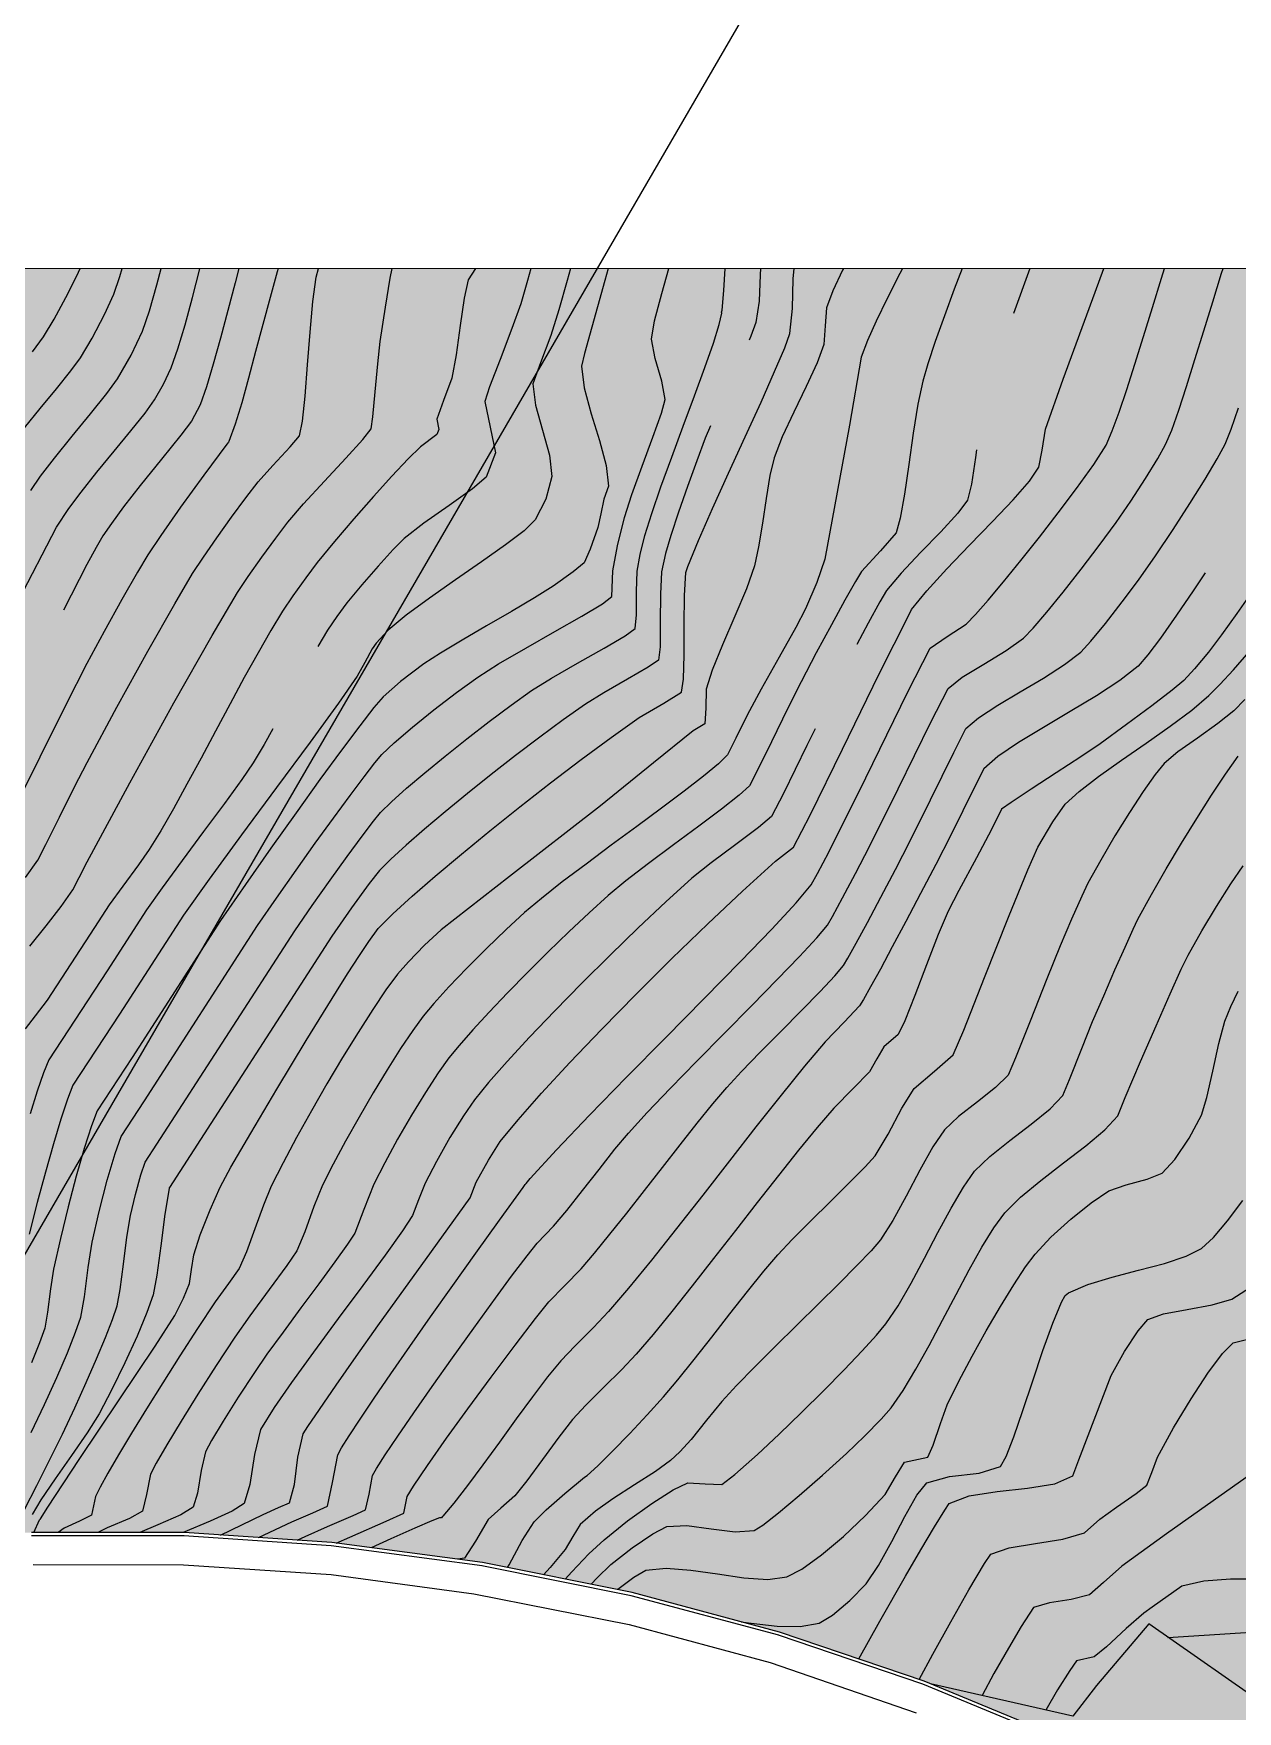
# Model space of a CAD drawing. Header units: millimetres. Extents: x -335 to 64136, y 248 to 109842.
# Drawn here: x -172.8 to -129, y 619.7 to 680.9 of the extents above; entities that cross this region are included whole.
import ezdxf

# ---------------------------------------------------------------- set-up
doc = ezdxf.new("R2010")
doc.units = ezdxf.units.MM
doc.header["$MEASUREMENT"] = 0
for name, color, linetype in [('colore lago', 131, 'Continuous'), ('Couronnement', 7, 'Continuous'), ('curve livello 5m', 7, 'Continuous'), ('Per+Mod Surf', 7, 'Continuous'), ('Tratteggi', 2, 'Continuous')]:
    doc.layers.add(name, color=color, linetype=linetype)
doc.layers.add('Colori bordi', color=5, linetype='Continuous', plot=False)
doc.layers.add('no_plot', color=5, linetype='Continuous', plot=False)

msp = doc.modelspace()

# ---------------------------------------------------------------- hatches: boundary and pattern name
at = {"layer": 'colore lago', "linetype": 'Continuous', "lineweight": 0}
msp.add_hatch(color=256, dxfattribs=at).paths.add_polyline_path([(-26.73371, 576.86851), (-27.30586, 576.27454), (-28.35533, 575.7556), (-28.58868, 576.59704), (-34.21807, 572.19889), (-30.53148, 558.90548), (-31.43052, 558.20307), (-41.18732, 563.7232), (-46.81662, 559.32504), (-45.40271, 558.52504), (-46.96419, 558.52504), (-48.93714, 557.47983), (-49.87211, 556.98452), (-50.64523, 556.57494), (-51.1421, 556.31171), (-51.74525, 555.99218), (-52.2825, 555.20983), (-52.85074, 554.31486), (-53.3022, 553.53849), (-53.54948, 553.02397), (-53.63694, 552.32055), (-53.72318, 551.55359), (-53.90602, 551.03188), (-54.22497, 550.25882), (-54.58434, 549.46631), (-54.84207, 548.99805), (-55.85491, 548.01943), (-57.28507, 546.64493), (-58.09324, 545.85163), (-58.80894, 545.14402), (-59.32647, 544.62705), (-59.54012, 544.40568), (-59.77608, 543.86858), (-60.2396, 543.2605), (-60.9479, 542.43178), (-61.53023, 541.81696), (-61.91661, 541.45747), (-62.79601, 541.08281), (-63.86363, 540.74355), (-64.63227, 540.38776), (-64.91308, 539.94514), (-65.21795, 539.44233), (-65.92872, 538.84553), (-66.83402, 538.20357), (-67.55837, 537.5993), (-67.87962, 537.10368), (-68.14968, 536.6152), (-68.40435, 536.15692), (-68.77119, 535.59333), (-69.30456, 534.80804), (-69.9071, 533.94255), (-70.48144, 533.13836), (-71.16371, 532.22249), (-71.96992, 531.17075), (-72.65822, 530.29865), (-73.40125, 529.39268), (-74.13912, 528.51179), (-74.80092, 527.73881), (-75.31576, 527.15654), (-75.61271, 526.84782), (-76.49509, 526.28644), (-77.21889, 525.79902), (-77.46004, 525.14725), (-78.07824, 523.42433), (-86.41016, 525.11729), (-87.59323, 525.3577), (-86.66466, 530.70549), (-86.11966, 536.21049), (-85.92366, 541.7735), (-86.09065, 547.31649), (-86.61266, 552.86749), (-87.52266, 558.34749), (-88.80066, 563.77149), (-90.39565, 569.09049), (-92.36266, 574.27948), (-94.67265, 579.34549), (-97.28665, 584.23349), (-100.24565, 588.95349), (-103.24065, 593.15749), (-106.63165, 597.31349), (-110.40766, 601.38849), (-113.60965, 604.43649), (-117.43968, 607.72349), (-120.85766, 610.30849), (-125.46066, 613.41649), (-130.27665, 616.21348), (-135.23565, 618.68548), (-140.36965, 620.80949), (-145.63966, 622.60249), (-151.01165, 624.04348), (-156.46066, 625.13849), (-161.95365, 625.86749), (-167.33266, 626.22448), (-172.88967, 626.23349), (-178.45165, 625.88649), (-183.94565, 625.14448), (-189.40265, 624.05949), (-192.61674, 623.19254), (-195.26265, 624.43249), (-196.81963, 628.49598), (-196.22853, 629.22996), (-195.76018, 630.08589), (-195.55509, 630.80699), (-195.76254, 631.56973), (-196.26445, 632.51294), (-196.79267, 633.48696), (-197.07904, 634.34208), (-196.99263, 634.83798), (-196.78555, 635.76246), (-196.19062, 638.04703), (-195.37504, 640.97803), (-194.47488, 644.16127), (-193.62618, 647.20257), (-192.96498, 649.70778), (-192.79854, 650.45211), (-192.61456, 651.31606), (-192.49413, 651.82661), (-192.19694, 652.44128), (-191.8245, 653.19788), (-191.33542, 654.33903), (-190.77337, 655.71956), (-190.17104, 657.23426), (-189.56109, 658.77796), (-188.97623, 660.24546), (-188.44912, 661.53159), (-188.01245, 662.53115), (-187.6845, 663.18801), (-187.02891, 664.22677), (-185.33049, 667.16673), (-183.31352, 670.32618), (-182.01501, 672.3005), (6.94187, 672.3005), (24.51942, 640.41892), (22.35258, 637.79302), (19.43992, 633.90845), (16.56166, 629.21652), (13.26785, 624.19701), (9.6617, 619.3413), (7.51188, 615.31799), (2.55244, 608.88901), (2.0328, 607.77608), (1.51316, 606.66316), (1.18443, 607.56056), (0.67902, 608.9403), (-4.57797, 604.10318), (0.16695, 591.14975), (-0.67262, 590.37724), (-10.84219, 595.09389), (-16.09919, 590.25677), (-12.89175, 588.76916), (-13.38813, 587.69007), (-13.6595, 587.40962), (-14.15258, 586.78781), (-14.71984, 586.01012), (-15.32596, 585.1479), (-15.93559, 584.27252), (-16.51337, 583.45533), (-17.02397, 582.76771), (-17.43204, 582.28102), (-17.97069, 581.83978), (-18.69237, 581.25458), (-19.31937, 580.70789), (-20.03851, 580.07211), (-20.42828, 579.73967), (-21.07226, 579.43865), (-21.91495, 579.14058), (-23.82435, 578.54217), (-24.70498, 578.23628), (-25.41219, 577.92223)])

# ---------------------------------------------------------------- linework, layer by layer
at = {"layer": 'Colori bordi', "linetype": 'Continuous', "lineweight": 0, "flags": 128}
for points in [[(-182.01501, 672.3005), (6.94187, 672.3005)], [(-135.23565, 618.68548), (-140.36965, 620.80949), (-145.63966, 622.60249), (-151.01165, 624.04348), (-156.46066, 625.13849), (-161.95365, 625.86749), (-167.33266, 626.22448), (-172.88967, 626.23349)]]:
    msp.add_lwpolyline(points, dxfattribs=at)
at = {"layer": 'Couronnement', "color": 2, "linetype": 'Continuous'}
for p, q in [((-167.33264, 626.22448), (-172.88965, 626.23349)), ((-161.95363, 625.86749), (-167.33264, 626.22448)), ((-167.33282, 626.10473), (-172.88983, 626.11374)), ((-161.97298, 625.749), (-167.34054, 626.10524)), ((-156.47642, 625.01953), (-161.97298, 625.749)), ((-156.46064, 625.13849), (-161.95363, 625.86749)), ((-172.82963, 625.06349), (-167.34863, 625.05049)), ((-167.34863, 625.05049), (-161.97364, 624.69949)), ((-151.04272, 623.92759), (-156.48423, 625.0211)), ((-151.01163, 624.04348), (-156.46064, 625.13849)), ((-161.97364, 624.69949), (-156.77263, 623.98948)), ((-156.77263, 623.98948), (-151.11464, 622.87149)), ((-145.67073, 622.48658), (-151.04272, 623.92759)), ((-145.63964, 622.60249), (-151.01163, 624.04348)), ((-151.11464, 622.87149), (-145.98764, 621.48849)), ((-140.36963, 620.80949), (-145.63964, 622.60249)), ((-140.41551, 620.69861), (-145.6782, 622.48913)), ((-145.98764, 621.48849), (-140.66263, 619.66148)), ((-135.23563, 618.68548), (-140.36963, 620.80949)), ((-135.28151, 618.5746), (-140.41551, 620.69861))]:
    msp.add_line(p, q, dxfattribs=at)
at = {"layer": 'curve livello 5m', "color": 2, "flags": 128}
for points in [[(-165.33158, 672.3005), (-165.47325, 671.78195), (-165.74159, 670.76582), (-166.00763, 669.76057), (-166.26711, 668.81838), (-166.51571, 667.99143), (-166.74917, 667.33189), (-167.05721, 666.74139), (-167.4535, 666.21994), (-168.15464, 665.34577), (-168.92698, 664.38593), (-169.53689, 663.60745), (-169.9776, 663.00588), (-170.29174, 662.55298), (-170.53767, 662.12635), (-170.8718, 661.51399), (-171.72439, 659.84257)], [(-154.7042, 672.3005), (-154.81759, 671.85904), (-155.06752, 671.01149), (-155.06752, 671.01149), (-155.39163, 670.10937), (-155.82303, 668.98658), (-156.20349, 667.98662), (-156.37482, 667.45299), (-156.18166, 666.51203), (-155.99114, 665.57615), (-156.33183, 664.69351), (-156.82835, 664.26496), (-157.67658, 663.66522), (-158.59702, 663.02197), (-159.31015, 662.46285), (-159.71602, 662.05303), (-160.2656, 661.45087), (-160.86078, 660.76663), (-161.40343, 660.11057), (-161.77064, 659.61892), (-162.11013, 659.12337), (-162.46403, 658.52763)], [(-146.33757, 672.3005), (-146.34237, 672.06624), (-146.38566, 671.11243), (-146.49855, 670.33107), (-146.6917, 669.82932), (-146.7528, 669.69185)], [(-136.51809, 672.3005), (-137.11279, 670.65935)], [(-148.15404, 666.56389), (-148.34358, 666.11632), (-148.34358, 666.11632), (-148.65585, 665.2896), (-148.99191, 664.35493), (-149.31692, 663.41319), (-149.59606, 662.5653), (-149.79452, 661.91215), (-149.79452, 661.91215), (-149.94014, 661.24455), (-149.98155, 660.4343), (-149.98438, 659.4175), (-149.99318, 658.509), (-150.05249, 658.02367), (-150.05249, 658.02367), (-150.42118, 657.76396), (-151.18089, 657.32752), (-152.04092, 656.83992), (-152.71057, 656.42675), (-152.71057, 656.42675), (-153.52067, 655.84816), (-154.37757, 655.21475), (-155.25877, 654.54473), (-156.14174, 653.85629), (-157.00397, 653.16765), (-157.82295, 652.49701), (-158.57615, 651.86258), (-159.24106, 651.28255), (-159.79517, 650.77514), (-160.21596, 650.35854), (-160.21596, 650.35854), (-160.5908, 649.88033), (-161.23376, 648.99467), (-161.95195, 647.96725), (-161.95195, 647.96725), (-167.8639, 638.80476), (-167.87066, 638.79443), (-167.87905, 638.76386), (-168.03063, 637.83473), (-168.17952, 636.68278), (-168.32201, 635.60388), (-168.45441, 634.89387), (-168.68318, 634.25051), (-169.04227, 633.39076), (-169.48433, 632.41876), (-169.96198, 631.43865), (-170.42787, 630.55457), (-170.8585, 629.86497), (-171.43167, 629.03428), (-172.03281, 628.18146), (-172.54738, 627.42552), (-172.86081, 626.88542)], [(-138.46486, 665.6927), (-138.50526, 665.41451), (-138.65129, 664.44444), (-138.79257, 663.86194), (-138.79257, 663.86194), (-139.14782, 663.37833), (-139.76959, 662.70564), (-140.50868, 661.94454), (-141.21589, 661.19571), (-141.74199, 660.55981), (-141.74199, 660.55981), (-141.98178, 660.15102), (-142.40666, 659.37606), (-142.82026, 658.59718)], [(-130.13009, 661.20795), (-130.56797, 660.55111), (-131.17508, 659.66262), (-131.75984, 658.83121), (-131.75984, 658.83121), (-132.22678, 658.21669), (-132.57755, 657.81038), (-132.57755, 657.81038), (-133.24138, 657.28931), (-134.09504, 656.72987), (-135.05252, 656.15209), (-136.02779, 655.57602), (-136.93484, 655.02167), (-137.68764, 654.5091), (-138.20016, 654.05833), (-138.20016, 654.05833), (-138.4633, 653.54257), (-138.96075, 652.52754), (-139.39753, 651.64925), (-139.39753, 651.64925), (-139.95179, 650.57872), (-140.50536, 649.5187), (-141.03879, 648.50569), (-141.53257, 647.57617), (-141.96725, 646.76662), (-142.32333, 646.11352), (-142.58134, 645.65337), (-142.72181, 645.42263), (-143.28538, 644.82765), (-143.97696, 644.10988), (-144.72928, 643.2227), (-145.58108, 642.17349), (-146.50304, 641.00979), (-147.46582, 639.77911), (-148.44008, 638.529), (-149.39651, 637.30698), (-150.30576, 636.16058), (-151.13851, 635.13734), (-151.86541, 634.28477), (-152.42211, 633.70388), (-153.0898, 633.03717), (-153.60806, 632.49225), (-154.08845, 631.9018), (-154.63968, 631.1776), (-155.23455, 630.36962), (-155.84583, 629.52783), (-156.44634, 628.70221), (-157.00885, 627.94274), (-157.50617, 627.29938), (-157.91109, 626.82213), (-157.93472, 626.80115), (-157.95564, 626.7666), (-158.02641, 626.76296), (-158.3009, 626.65294), (-158.92423, 626.38329), (-159.80234, 625.99553), (-160.51574, 625.67666)], [(-164.09629, 655.52565), (-164.41181, 654.95469), (-164.81241, 654.28305), (-164.81241, 654.28305), (-165.23173, 653.67404), (-165.86431, 652.8042), (-166.61901, 651.78382), (-167.40467, 650.72316), (-168.13013, 649.7325), (-168.70426, 648.92212), (-168.70426, 648.92212), (-170.13678, 646.70197), (-172.25639, 643.4626), (-172.44977, 642.97961), (-172.67978, 642.31429), (-172.9385, 641.49538)], [(-144.34741, 655.51706), (-144.64187, 654.91256), (-145.49493, 653.16923), (-145.93628, 652.32997), (-145.93628, 652.32997), (-146.40748, 651.92356), (-147.23074, 651.30754), (-148.1319, 650.63895), (-148.83678, 650.07487), (-148.83678, 650.07487), (-149.78052, 649.21529), (-150.78411, 648.26884), (-151.81497, 647.26872), (-152.84056, 646.24818), (-153.82829, 645.24043), (-154.74562, 644.27869), (-155.55998, 643.39618), (-156.23881, 642.62614), (-156.74954, 642.00178), (-156.74954, 642.00178), (-157.15346, 641.41741), (-157.64539, 640.62147), (-158.14071, 639.75633), (-158.5548, 638.96437), (-158.5548, 638.96437), (-158.79135, 638.35114), (-159.01358, 637.78612), (-159.01358, 637.78612), (-159.37635, 637.22312), (-160.00688, 636.33802), (-160.81595, 635.23659), (-161.7144, 634.02465), (-162.61301, 632.80798), (-163.42261, 631.69237), (-164.05401, 630.78363), (-164.542, 629.98889), (-164.76068, 629.07005), (-164.9378, 627.98472), (-165.14411, 627.29339), (-165.57372, 627.0138), (-166.37908, 626.64389), (-167.36004, 626.22662), (-167.36476, 626.22454)], [(-152.50635, 624.34385), (-152.28462, 624.58311), (-151.78163, 625.06403), (-151.78163, 625.06403), (-151.01308, 625.66952), (-150.25815, 626.18141), (-149.74332, 626.44614), (-149.74332, 626.44614), (-149.0184, 626.48146), (-148.12885, 626.36347), (-147.25092, 626.24968), (-146.56088, 626.29761), (-146.56088, 626.29761), (-146.25349, 626.49559), (-145.68273, 626.94403), (-144.92932, 627.5753), (-144.074, 628.32176), (-143.19747, 629.11577), (-143.19747, 629.11577), (-142.54604, 629.74087), (-141.94274, 630.35576), (-141.56858, 630.77598), (-141.13315, 631.40909), (-140.67063, 632.18104), (-140.19004, 633.04915), (-139.7004, 633.97075), (-139.21074, 634.90316), (-138.73006, 635.80369), (-138.26739, 636.62968), (-137.83176, 637.33845), (-137.43217, 637.88732), (-137.43217, 637.88732), (-136.86868, 638.45072), (-136.12347, 639.06492), (-135.29631, 639.69915), (-134.48701, 640.32264), (-133.79535, 640.90462), (-133.32113, 641.41431), (-133.32113, 641.41431), (-133.05334, 642.07981), (-132.4918, 643.39624), (-131.92639, 644.69816), (-131.41221, 645.86099), (-131.00434, 646.76013), (-130.75789, 647.27101), (-130.26344, 648.15554), (-129.72751, 649.0512), (-129.20597, 649.87022), (-128.7547, 650.52485)], [(-125.73751, 630.2822), (-131.54013, 626.18137), (-133.17119, 625.00337), (-133.83426, 624.41225), (-134.3535, 623.96093), (-135.01276, 623.78544), (-135.80458, 623.66958), (-136.38395, 623.4924), (-136.84346, 622.7997), (-137.30449, 622.01688), (-137.82896, 621.08581), (-138.25953, 620.28583)]]:
    msp.add_lwpolyline(points, dxfattribs=at)
at = {"layer": 'no_plot', "flags": 128}
for points in [[(-163.90495, 672.3005), (-163.94089, 672.18084), (-164.19995, 671.24789), (-164.46198, 670.26395), (-164.72368, 669.26932), (-164.98174, 668.30429), (-165.23285, 667.40916), (-165.47369, 666.62421), (-165.70095, 665.98974), (-165.70095, 665.98974), (-165.70905, 665.97421), (-165.77427, 665.89178), (-166.60818, 664.76714), (-167.45638, 663.5957), (-168.18381, 662.56612), (-168.65542, 661.86706), (-168.65542, 661.86706), (-169.03078, 661.23444), (-169.59408, 660.23869), (-170.24155, 659.0657), (-170.8694, 657.90138), (-171.64009, 656.39051), (-172.58042, 654.49494), (-173.43431, 652.77974)], [(-173.37569, 660.17335), (-171.97308, 662.86662), (-171.53387, 663.55461), (-171.0813, 664.15301), (-170.50417, 664.87195), (-169.87524, 665.6392), (-169.26729, 666.38254), (-168.75307, 667.02974), (-168.40537, 667.50857), (-168.07764, 668.08527), (-167.79739, 668.67404), (-167.55593, 669.36618), (-167.29738, 670.24645), (-167.02749, 671.24472), (-166.75203, 672.29085), (-166.74943, 672.3005)], [(-173.14323, 627.07456), (-172.69217, 627.93755), (-172.22785, 628.8619), (-171.76413, 629.81712), (-171.31491, 630.77268), (-170.89404, 631.69809), (-170.51541, 632.56283), (-170.19289, 633.33641), (-169.94036, 633.9883), (-169.77169, 634.488), (-169.77169, 634.488), (-169.65884, 635.09319), (-169.53738, 636.01282), (-169.41047, 636.99471), (-169.28127, 637.78668), (-169.28127, 637.78668), (-169.10203, 638.54937), (-168.90445, 639.2684), (-168.7478, 639.72806), (-168.7478, 639.72806), (-168.31847, 640.3842), (-163.30241, 648.15823), (-162.65967, 649.08656), (-162.00737, 650.01088), (-161.38897, 650.8713), (-160.84797, 651.60792), (-160.42783, 652.16086), (-160.17204, 652.47023), (-160.17204, 652.47023), (-159.77071, 652.86273), (-159.22318, 653.354), (-158.56168, 653.91799), (-157.81842, 654.52864), (-157.02564, 655.1599), (-156.21555, 655.78572), (-155.42039, 656.38003), (-154.67237, 656.91679), (-154.67237, 656.91679), (-153.94676, 657.37182), (-152.99538, 657.91728), (-152.0295, 658.4619), (-151.26039, 658.91442), (-150.89933, 659.18356), (-150.89933, 659.18356), (-150.8569, 659.67249), (-150.85545, 660.52695), (-150.82674, 661.2647), (-150.82674, 661.2647), (-150.71293, 661.87018), (-150.54176, 662.57113), (-150.29455, 663.36814), (-149.95992, 664.3391), (-149.56855, 665.42052), (-149.15109, 666.5489), (-148.73821, 667.66076), (-148.36056, 668.69259), (-148.04881, 669.58092), (-147.83361, 670.26223), (-147.74564, 670.67305), (-147.75345, 670.70777), (-147.73457, 670.78374), (-147.66493, 671.49386), (-147.62607, 672.3005)], [(-173.13955, 666.48852), (-172.56919, 667.19287), (-171.97291, 667.91942), (-171.45048, 668.56912), (-171.10168, 669.04294), (-170.67951, 669.7612), (-170.23216, 670.61876), (-169.89383, 671.35835), (-169.67299, 672.00305), (-169.5879, 672.3005)], [(-156.71566, 672.3005), (-156.98073, 671.88548), (-156.98073, 671.88548), (-157.12969, 671.22027), (-157.27121, 670.22074), (-157.41733, 669.15783), (-157.58013, 668.30243), (-157.58013, 668.30243), (-157.88665, 667.48847), (-158.12807, 666.81092), (-158.12807, 666.81092), (-158.0506, 666.43197), (-158.11939, 666.25376), (-158.72074, 665.80337), (-159.16904, 665.36111), (-159.75809, 664.73609), (-160.43569, 663.98695), (-161.14966, 663.17233), (-161.84782, 662.35088), (-162.47799, 661.58123), (-162.47799, 661.58123), (-162.89944, 661.02651), (-163.36924, 660.37023), (-163.74645, 659.80929), (-163.74645, 659.80929), (-164.17135, 659.10983), (-164.63824, 658.2936), (-165.13636, 657.39028), (-165.65501, 656.42954), (-166.18343, 655.44107), (-166.71092, 654.45453), (-167.22673, 653.49962), (-167.72013, 652.60599), (-168.1804, 651.80334), (-168.59681, 651.12134), (-168.99086, 650.56735), (-169.56789, 649.78778), (-170.05472, 649.1131), (-170.59136, 648.28141), (-172.3221, 645.63634), (-172.75535, 645.06647), (-173.11398, 644.58866)], [(-173.11148, 650.10478), (-172.66204, 650.7344), (-172.66204, 650.7344), (-172.36365, 651.30026), (-171.8654, 652.30109), (-171.31671, 653.40717), (-170.867, 654.28877), (-170.867, 654.28877), (-169.7758, 656.31237), (-168.6505, 658.35102), (-167.67147, 660.08163), (-167.0191, 661.18114), (-166.62814, 661.77345), (-166.13606, 662.48394), (-165.60025, 663.23242), (-165.07813, 663.93868), (-164.6271, 664.52255), (-164.09849, 665.11939), (-163.47201, 665.79634), (-163.13249, 666.2021), (-163.01335, 666.74111), (-162.91618, 667.65188), (-162.82939, 668.78295), (-162.74138, 669.98288), (-162.64054, 671.10023), (-162.51528, 671.98355), (-162.43373, 672.3005)], [(-153.25331, 672.3005), (-153.37484, 671.86143), (-153.68535, 670.79295), (-153.97285, 669.86085), (-153.97285, 669.86085), (-154.34775, 668.85606), (-154.62156, 668.09506), (-154.62156, 668.09506), (-154.5318, 667.31498), (-154.27425, 666.40313), (-154.01789, 665.49357), (-153.93168, 664.72033), (-153.93168, 664.72033), (-154.15052, 663.89636), (-154.54427, 663.13325), (-154.54427, 663.13325), (-154.94769, 662.744), (-155.62795, 662.22212), (-156.49126, 661.61044), (-157.44386, 660.95179), (-158.39196, 660.289), (-159.24178, 659.6649), (-159.89956, 659.12233), (-160.32887, 658.63991), (-160.4738, 658.43745), (-160.75225, 657.93833), (-161.02801, 657.44476), (-161.70957, 656.45488), (-162.73777, 655.04105), (-163.96445, 653.38252), (-165.24145, 651.65854), (-166.42062, 650.04833), (-167.3538, 648.73115), (-169.6822, 645.12253), (-171.37924, 642.52896), (-171.57761, 642.02188), (-171.81932, 641.29569), (-172.09201, 640.39535), (-172.38335, 639.36582), (-172.68096, 638.25208), (-172.97249, 637.09907)], [(-172.95045, 647.60394), (-172.35767, 648.34224), (-171.80492, 649.04988), (-171.37839, 649.65881), (-171.37839, 649.65881), (-171.15037, 650.10724), (-170.86461, 650.67616), (-170.86461, 650.67616), (-169.31004, 653.55904), (-167.70691, 656.46335), (-166.31217, 658.92883), (-165.38277, 660.49521), (-164.99505, 661.07825), (-164.50357, 661.7786), (-163.99414, 662.47643), (-163.55254, 663.05189), (-162.97692, 663.71866), (-162.21748, 664.54648), (-161.44279, 665.38148), (-160.82138, 666.06982), (-160.52182, 666.45761), (-160.45976, 666.89773), (-160.37123, 667.79857), (-160.27317, 668.82353), (-160.18251, 669.63602), (-159.99786, 670.89114), (-159.82134, 671.94633), (-159.74545, 672.3005)], [(-172.91245, 664.20679), (-172.55904, 664.73001), (-172.05653, 665.38899), (-171.41196, 666.18498), (-170.7381, 667.00606), (-170.1477, 667.74029), (-169.75352, 668.27576), (-169.26412, 669.13696), (-168.84561, 670.0162), (-168.59343, 670.75239), (-168.32172, 671.70219), (-168.16257, 672.3005)], [(-172.89986, 629.88021), (-172.41681, 630.89834), (-171.96981, 631.8812), (-171.58325, 632.77519), (-171.28151, 633.5267), (-171.08896, 634.08212), (-171.08896, 634.08212), (-170.96284, 634.81736), (-170.82562, 635.89124), (-170.68348, 636.80951), (-170.68348, 636.80951), (-170.42475, 637.93594), (-170.129, 639.07382), (-169.84586, 640.0426), (-169.62495, 640.66169), (-169.62495, 640.66169), (-168.77305, 641.96364), (-164.65288, 648.3492), (-163.95985, 649.35275), (-163.2502, 650.36521), (-162.55046, 651.35006), (-161.88712, 652.27077), (-161.28671, 653.09083), (-160.77573, 653.77373), (-160.3807, 654.28293), (-160.12813, 654.58192), (-160.12813, 654.58192), (-159.67429, 655.01207), (-159.01412, 655.57743), (-158.23147, 656.21021), (-157.41021, 656.84261), (-156.63418, 657.40683), (-155.87852, 657.88675), (-154.88806, 658.4617), (-153.82121, 659.06327), (-152.83634, 659.62304), (-152.09187, 660.07257), (-151.74617, 660.34345), (-151.71333, 661.28485), (-151.54388, 662.18641), (-151.28899, 663.23012), (-151.01932, 664.05754), (-150.64178, 665.09621), (-150.25106, 666.1501), (-149.94181, 667.02316), (-149.8087, 667.51936), (-149.92561, 668.19917), (-150.17255, 669.01357), (-150.30489, 669.72501), (-150.19467, 670.39075), (-149.93217, 671.38567), (-149.67053, 672.3005)], [(-151.88445, 672.3005), (-152.00913, 671.85823), (-152.7417, 669.2033), (-152.7417, 669.2033), (-152.85632, 668.74224), (-152.75323, 667.94614), (-152.49839, 667.00863), (-152.19663, 666.0315), (-151.95281, 665.11658), (-151.87176, 664.36568), (-151.87176, 664.36568), (-152.03623, 663.88911), (-152.15104, 663.35913), (-152.26174, 662.85534), (-152.26174, 662.85534), (-152.53363, 662.06405), (-152.75671, 661.573), (-152.75671, 661.573), (-153.16131, 661.24124), (-153.89055, 660.72379), (-153.89055, 660.72379), (-154.56886, 660.29449), (-155.40547, 659.79833), (-156.31344, 659.2729), (-157.20581, 658.75578), (-157.99564, 658.28458), (-158.59598, 657.89687), (-159.44731, 657.25062), (-160.08422, 656.69361), (-160.41462, 656.30248), (-160.93139, 655.63636), (-161.59983, 654.74302), (-162.38527, 653.67024), (-163.25302, 652.46579), (-164.16841, 651.17745), (-165.09674, 649.85299), (-166.00334, 648.54017), (-169.22763, 643.54308), (-170.5021, 641.59533), (-170.70842, 641.04934), (-170.96711, 640.23082), (-171.25617, 639.21982), (-171.55362, 638.09638), (-171.83746, 636.94054), (-172.08569, 635.83233), (-172.19806, 635.10641), (-172.30654, 634.25748), (-172.40624, 633.67625), (-172.59274, 633.14778), (-172.89235, 632.41793)], [(-172.8561, 669.26763), (-172.44984, 669.81012), (-172.06408, 670.45374), (-171.63708, 671.24034), (-171.23951, 672.03442), (-171.12069, 672.3005)], [(-172.80763, 626.23335), (-172.59518, 626.69634), (-172.59518, 626.69634), (-172.57786, 626.71037), (-172.55939, 626.71922), (-172.55655, 626.73197), (-172.3, 627.14978), (-171.15104, 628.89519), (-169.6962, 631.06073), (-168.38421, 633.01878), (-167.66379, 634.14171), (-167.66379, 634.14171), (-167.35103, 634.77092), (-167.13713, 635.29975), (-167.13713, 635.29975), (-167.05966, 635.81237), (-166.9814, 636.34726), (-166.9814, 636.34726), (-166.74235, 637.0771), (-166.38633, 637.99144), (-166.02014, 638.81599), (-166.02014, 638.81599), (-165.62354, 639.54188), (-164.89982, 640.78886), (-163.95068, 642.38583), (-162.8778, 644.16169), (-161.78288, 645.94533), (-161.78288, 645.94533), (-161.37868, 646.58652), (-160.94113, 647.26465), (-160.60149, 647.77628), (-160.60149, 647.77628), (-160.25987, 648.24685), (-159.72663, 648.77478), (-159.02445, 649.41779), (-158.18184, 650.15282), (-157.22736, 650.9568), (-156.18953, 651.80666), (-155.09687, 652.67933), (-153.97794, 653.55174), (-152.86126, 654.40082), (-151.77536, 655.2035), (-150.74877, 655.93671), (-150.74877, 655.93671), (-149.86073, 656.45964), (-149.20566, 656.86379), (-149.20566, 656.86379), (-149.13401, 657.32996), (-149.11385, 658.21737), (-149.11431, 659.30775), (-149.1045, 660.38284), (-149.05355, 661.2244), (-149.04728, 661.25316), (-148.98477, 661.43427), (-148.59135, 662.38428), (-148.07781, 663.55129), (-147.49397, 664.84283), (-146.88969, 666.16643), (-146.31478, 667.42964), (-145.81909, 668.53999), (-145.45246, 669.40502), (-145.26471, 669.93226), (-145.1693, 670.84721), (-145.14315, 671.92833), (-145.1017, 672.3005)], [(-143.31589, 672.3005), (-143.34897, 672.23769), (-143.70301, 671.4885), (-143.92888, 670.86886), (-143.92888, 670.86886), (-143.98064, 670.20945), (-144.03088, 669.53345), (-144.03088, 669.53345), (-144.27369, 668.86095), (-144.66929, 668.00158), (-145.12431, 667.06541), (-145.54536, 666.1625), (-145.83906, 665.4029), (-145.83906, 665.4029), (-145.98983, 664.75037), (-146.12795, 663.91677), (-146.26249, 663.01527), (-146.40252, 662.15904), (-146.55709, 661.46126), (-146.55709, 661.46126), (-146.84971, 660.62972), (-147.26708, 659.6261), (-147.71389, 658.58905), (-148.09485, 657.6572), (-148.31468, 656.96919), (-148.32835, 656.27429), (-148.35882, 655.7039), (-148.78697, 655.44667), (-150.23495, 654.27975), (-152.15923, 652.72016), (-155.47842, 650.14579), (-157.97167, 648.20106), (-158.57049, 647.63684), (-159.15974, 647.03565), (-159.56266, 646.57784), (-159.9778, 646.00694), (-160.46078, 645.29001), (-160.99269, 644.45884), (-161.55465, 643.54523), (-162.12775, 642.58096), (-162.69312, 641.59782), (-163.23184, 640.6276), (-163.72504, 639.7021), (-164.15381, 638.85309), (-164.4424, 638.15798), (-164.7554, 637.29352), (-165.0593, 636.45971), (-165.32057, 635.85655), (-165.71343, 635.30587), (-166.20221, 634.63172), (-166.83992, 633.66387), (-167.48083, 632.67312), (-168.10704, 631.68864), (-168.70064, 630.73958), (-169.24373, 629.85511), (-169.71841, 629.06437), (-170.10677, 628.39654), (-170.3909, 627.88076), (-170.55291, 627.5462), (-170.70557, 626.86276), (-171.14066, 626.646), (-171.69543, 626.38823), (-171.91172, 626.2319)], [(-141.16708, 672.3005), (-141.26261, 672.1152), (-141.72272, 671.20462), (-142.12339, 670.38092), (-142.44014, 669.68132), (-142.44014, 669.68132), (-142.66162, 669.0701), (-143.09618, 666.58803), (-143.98474, 661.71024), (-144.28734, 660.85921), (-144.69617, 659.89197), (-144.69617, 659.89197), (-145.05146, 659.22053), (-145.65178, 658.13986), (-146.30582, 656.96579), (-146.82225, 656.01411), (-147.23496, 655.17704), (-147.53976, 654.56891), (-147.8675, 654.24456), (-148.40573, 653.79639), (-149.10977, 653.25), (-149.93491, 652.63101), (-150.83649, 651.96499), (-151.7698, 651.27756), (-152.69017, 650.59431), (-153.5529, 649.94085), (-154.31331, 649.34277), (-154.92671, 648.82567), (-155.59977, 648.20685), (-156.31865, 647.51414), (-157.03197, 646.79994), (-157.68837, 646.11666), (-158.23648, 645.51671), (-158.62495, 645.05249), (-159.00164, 644.53142), (-159.44442, 643.86693), (-159.93185, 643.09512), (-160.44245, 642.25212), (-160.95478, 641.37401), (-161.44736, 640.49691), (-161.89875, 639.65694), (-162.28747, 638.89018), (-162.60008, 638.11293), (-162.93146, 637.19006), (-163.21824, 636.49974), (-163.58515, 635.95872), (-164.22881, 635.08319), (-164.93417, 634.12825), (-165.48615, 633.34902), (-166.16125, 632.31956), (-166.82725, 631.27693), (-167.44159, 630.29042), (-167.96174, 629.4293), (-168.34515, 628.76288), (-168.54927, 628.36043), (-168.70401, 627.61908), (-168.85175, 627.0063), (-169.32253, 626.74567), (-170.13145, 626.39896), (-170.47828, 626.22958)], [(-138.98239, 672.3005), (-139.27616, 671.54437), (-139.63689, 670.57156), (-139.96581, 669.64118), (-140.23704, 668.82459), (-140.42471, 668.19316), (-140.42471, 668.19316), (-140.60154, 667.35435), (-140.77036, 666.29297), (-140.9325, 665.15132), (-141.08927, 664.07173), (-141.24202, 663.19651), (-141.39204, 662.66797), (-141.39204, 662.66797), (-141.96686, 662.01136), (-142.65608, 661.25277), (-142.65608, 661.25277), (-142.87567, 660.89169), (-143.25823, 660.21366), (-143.75094, 659.31497), (-144.30103, 658.29191), (-144.85571, 657.24077), (-145.34068, 656.27187), (-145.93842, 655.0448), (-146.46538, 653.96788), (-146.73802, 653.44944), (-147.11072, 653.09936), (-147.75533, 652.58891), (-148.58113, 651.97008), (-149.49738, 651.29483), (-150.41339, 650.61514), (-151.23841, 649.98296), (-151.88174, 649.45027), (-152.57416, 648.81961), (-153.31048, 648.1252), (-154.06681, 647.39143), (-154.81927, 646.64267), (-155.54396, 645.90329), (-156.217, 645.19768), (-156.81448, 644.55019), (-157.31253, 643.98522), (-157.68724, 643.52713), (-158.0739, 642.98341), (-158.53879, 642.26533), (-159.04392, 641.43679), (-159.55134, 640.56168), (-160.02307, 639.70388), (-160.42113, 638.92728), (-160.77937, 637.9986), (-161.11591, 637.14293), (-161.37891, 636.73477), (-161.83602, 636.0931), (-162.42258, 635.2946), (-163.07392, 634.41597), (-163.7254, 633.53392), (-164.31233, 632.72514), (-164.77008, 632.06632), (-165.35663, 631.16585), (-165.90356, 630.29339), (-166.32764, 629.58447), (-166.54564, 629.17466), (-166.70991, 628.48445), (-166.84295, 627.66916), (-166.99793, 627.14984), (-167.4513, 626.87546), (-168.28697, 626.50766), (-168.93829, 626.22709)], [(-166.00347, 626.13627), (-164.44423, 626.88375), (-163.89441, 627.1405), (-163.49595, 627.31645), (-163.30911, 627.9761), (-163.18327, 628.97906), (-162.99813, 629.82539), (-162.99813, 629.82539), (-162.82626, 630.09088), (-162.40185, 630.71216), (-161.79042, 631.59467), (-161.05748, 632.64385), (-160.26853, 633.76515), (-160.26853, 633.76515), (-158.31339, 636.47416), (-156.91124, 638.42931), (-156.91124, 638.42931), (-156.68846, 639.00146), (-156.24685, 639.80615), (-155.81183, 640.47642), (-155.81183, 640.47642), (-155.16509, 641.26706), (-154.30549, 642.24218), (-153.27425, 643.3597), (-152.11263, 644.57756), (-150.86184, 645.85369), (-149.56313, 647.14602), (-148.25774, 648.41247), (-146.98688, 649.61098), (-145.79181, 650.69948), (-145.79181, 650.69948), (-145.13454, 651.2105), (-144.52448, 652.37058), (-143.34533, 654.78033), (-142.0078, 657.52606), (-140.92262, 659.69409), (-140.8279, 659.86685), (-140.27667, 660.55559), (-139.54606, 661.35793), (-138.72153, 662.21623), (-137.88852, 663.07283), (-137.13247, 663.87008), (-136.53885, 664.55033), (-136.19309, 665.05592), (-136.07803, 665.67769), (-135.95089, 666.43929), (-135.30663, 668.26397), (-134.13834, 671.43589), (-133.82565, 672.3005)], [(-164.625, 626.04478), (-163.40744, 626.61335), (-162.63986, 626.95083), (-162.10744, 627.1874), (-162.10744, 627.1874), (-161.92043, 628.0477), (-161.73486, 629.06516), (-161.73486, 629.06516), (-161.59848, 629.31259), (-161.32096, 629.75361), (-160.91752, 630.36626), (-160.40337, 631.12859), (-159.79374, 632.01861), (-159.10384, 633.01438), (-158.34889, 634.09392), (-157.54411, 635.23526), (-156.70472, 636.41645), (-155.84594, 637.61551), (-154.98298, 638.81048), (-154.98298, 638.81048), (-154.90247, 638.91657), (-154.87054, 638.94941), (-154.726, 639.12944), (-153.76556, 640.18343), (-152.56882, 641.43853), (-151.21801, 642.82314), (-149.7954, 644.26567), (-148.38324, 645.69452), (-147.0638, 647.0381), (-145.91932, 648.22479), (-145.03206, 649.18302), (-144.48427, 649.84119), (-144.48427, 649.84119), (-144.25746, 650.25191), (-143.85027, 651.02872), (-143.85027, 651.02872), (-142.50164, 653.74058), (-140.96567, 656.87465), (-140.15321, 658.46715), (-139.53486, 658.88706), (-138.84462, 659.34038), (-138.50274, 659.68847), (-138.03766, 660.21285), (-137.47666, 660.87946), (-136.84704, 661.65424), (-136.17606, 662.50313), (-135.49103, 663.39206), (-134.81922, 664.28697), (-134.18793, 665.1538), (-133.73867, 665.86), (-133.51881, 666.37979), (-133.26787, 667.06529), (-132.99106, 667.88719), (-132.6936, 668.81615), (-132.38069, 669.82288), (-132.05753, 670.87804), (-131.72935, 671.95231), (-131.62202, 672.3005)], [(-163.21024, 625.95089), (-162.92047, 626.0862), (-162.10996, 626.44417), (-161.17544, 626.85228), (-160.71894, 627.05836), (-160.71894, 627.05836), (-160.59479, 627.62948), (-160.47159, 628.30494), (-160.47159, 628.30494), (-160.3224, 628.56471), (-160.00323, 629.05713), (-159.54033, 629.7443), (-158.95997, 630.5883), (-158.28842, 631.55124), (-157.55194, 632.59519), (-156.77679, 633.68226), (-155.98924, 634.77453), (-155.98924, 634.77453), (-155.40119, 635.57155), (-154.83888, 636.31251), (-154.471, 636.77513), (-154.471, 636.77513), (-153.86883, 637.39453), (-153.38989, 637.96807), (-152.81872, 638.69013), (-152.21444, 639.46493), (-151.63616, 640.19667), (-151.14299, 640.78959), (-151.14299, 640.78959), (-150.46346, 641.5353), (-149.61674, 642.42331), (-148.66102, 643.40295), (-147.6545, 644.42356), (-146.65538, 645.4345), (-145.72184, 646.3851), (-144.9121, 647.22471), (-144.28435, 647.90267), (-143.89678, 648.36834), (-143.89678, 648.36834), (-143.71329, 648.68648), (-143.34917, 649.36), (-142.87616, 650.25449), (-142.36602, 651.23557), (-142.36602, 651.23557), (-141.32134, 653.33623), (-140.13155, 655.76396), (-139.50219, 656.99754), (-138.98473, 657.40323), (-138.20434, 657.8789), (-137.38623, 658.37211), (-136.7556, 658.83038), (-136.40419, 659.19659), (-135.90568, 659.77544), (-135.30695, 660.50839), (-134.65492, 661.33688), (-133.99649, 662.20236), (-133.37856, 663.04627), (-132.8409, 663.82481), (-132.30495, 664.64509), (-131.85519, 665.37429), (-131.57612, 665.8796), (-131.35503, 666.41187), (-131.09823, 667.13423), (-130.81314, 668.00483), (-130.50721, 668.98184), (-130.18786, 670.02341), (-129.86253, 671.08772), (-129.53865, 672.13292), (-129.48502, 672.3005)], [(-161.78562, 625.84519), (-161.29109, 626.06361), (-159.97387, 626.63885), (-159.33043, 626.92931), (-159.33043, 626.92931), (-159.20832, 627.54472), (-158.9771, 627.91606), (-158.46208, 628.67195), (-157.76697, 629.6627), (-156.9955, 630.73859), (-156.9955, 630.73859), (-156.14494, 631.89573), (-155.27639, 633.05235), (-154.52839, 634.02587), (-154.03953, 634.63369), (-154.03953, 634.63369), (-153.46788, 635.22306), (-152.86712, 635.83965), (-152.86712, 635.83965), (-152.37808, 636.41324), (-151.81783, 637.10165), (-151.20611, 637.87292), (-150.56265, 638.69506), (-149.90719, 639.5361), (-149.25945, 640.36407), (-148.63918, 641.14698), (-148.06611, 641.85286), (-147.55998, 642.44973), (-147.55998, 642.44973), (-147.02796, 643.02879), (-146.34995, 643.73179), (-145.59848, 644.49557), (-144.84612, 645.25699), (-144.16544, 645.95289), (-143.62897, 646.5201), (-143.3093, 646.89548), (-143.3093, 646.89548), (-143.15275, 647.15868), (-142.85204, 647.70394), (-142.44087, 648.46808), (-141.95296, 649.38798), (-141.42202, 650.40047), (-140.88178, 651.44241), (-140.88178, 651.44241), (-140.14105, 652.93189), (-139.29742, 654.65326), (-138.85118, 655.52794), (-138.38705, 655.92421), (-137.69404, 656.3797), (-136.87383, 656.87075), (-136.02807, 657.37366), (-135.25843, 657.86476), (-134.66658, 658.32038), (-134.30312, 658.71334), (-133.76686, 659.36254), (-133.15612, 660.14526), (-132.5692, 660.93874), (-131.94863, 661.82783), (-131.30747, 662.78383), (-130.68956, 663.73787), (-130.13872, 664.62104), (-129.69878, 665.36444), (-129.41356, 665.8992), (-129.19087, 666.44889), (-128.92645, 667.22004)], [(-128.39187, 660.57813), (-128.97843, 659.72788), (-129.53871, 658.94288), (-129.53871, 658.94288), (-130.01725, 658.31999), (-130.52671, 657.7058), (-130.91424, 657.28457), (-130.91424, 657.28457), (-131.33373, 656.93631), (-132.07771, 656.36397), (-133.00309, 655.67561), (-133.96678, 654.97929), (-133.96678, 654.97929), (-134.6626, 654.50699), (-135.56528, 653.91588), (-136.47828, 653.32188), (-137.20508, 652.84086), (-137.54915, 652.58872), (-137.54915, 652.58872), (-137.91328, 651.85609), (-138.46304, 650.82389), (-139.10827, 649.63026), (-139.50166, 648.88095), (-139.50166, 648.88095), (-139.86228, 648.02452), (-140.28596, 646.92483), (-140.71062, 645.80279), (-141.07419, 644.87934), (-141.31461, 644.3754), (-141.836, 643.92809), (-142.09255, 643.49066), (-142.3606, 643.02618), (-142.95577, 642.41424), (-143.66147, 641.70031), (-144.26529, 640.99657), (-144.9443, 640.16726), (-145.68002, 639.24337), (-146.45394, 638.25588), (-147.24755, 637.23576), (-148.04237, 636.21398), (-148.8199, 635.22153), (-149.56162, 634.28938), (-150.24906, 633.44851), (-150.8637, 632.72989), (-151.39054, 632.1731), (-152.04885, 631.5135), (-152.6928, 630.86732), (-153.17658, 630.35081), (-153.68294, 629.70554), (-154.27496, 628.89578), (-154.84581, 628.11776), (-155.28865, 627.56773), (-155.79437, 627.1223), (-156.25793, 626.70748), (-156.72042, 625.91816), (-157.11589, 625.29006), (-157.36267, 625.2582)], [(-155.54932, 624.95535), (-155.49485, 625.05441), (-155.01981, 625.9377), (-154.58114, 626.61381), (-154.58114, 626.61381), (-154.14571, 627.05144), (-153.46615, 627.65455), (-152.74634, 628.24222), (-152.74634, 628.24222), (-152.65111, 628.30606), (-152.26392, 628.65934), (-151.72448, 629.19174), (-151.09971, 629.83438), (-150.45657, 630.51843), (-149.86199, 631.17501), (-149.86199, 631.17501), (-149.3414, 631.79056), (-148.74435, 632.53454), (-148.102, 633.35482), (-147.4455, 634.19923), (-146.80598, 635.01561), (-146.21461, 635.7518), (-145.70252, 636.35566), (-145.70252, 636.35566), (-145.17908, 636.9114), (-144.50894, 637.58352), (-143.78215, 638.29843), (-143.08879, 638.98249), (-142.51892, 639.5621), (-142.1626, 639.96363), (-142.1626, 639.96363), (-141.68684, 640.74815), (-141.18297, 641.69879), (-140.73504, 642.4179), (-140.73504, 642.4179), (-139.99791, 643.04319), (-139.31624, 643.63513), (-139.31624, 643.63513), (-138.93167, 644.53746), (-138.1702, 646.45639), (-137.30249, 648.65277), (-136.59922, 650.38746), (-136.23652, 651.20772), (-135.69, 652.13526), (-135.2347, 652.78096), (-134.7288, 653.2419), (-134.01927, 653.78406), (-133.18003, 654.37936), (-132.28501, 654.99975), (-131.40813, 655.61717), (-130.62332, 656.20354), (-130.00451, 656.73081), (-129.60413, 657.13646), (-129.10999, 657.6744), (-128.54344, 658.3189)], [(-128.69706, 656.59505), (-129.09478, 656.17704), (-129.09478, 656.17704), (-129.67423, 655.71041), (-130.41774, 655.18731), (-131.13332, 654.68061), (-131.629, 654.26319), (-131.629, 654.26319), (-131.95783, 653.85369), (-132.39205, 653.23593), (-132.89304, 652.47056), (-133.42216, 651.61826), (-133.9408, 650.73968), (-134.41031, 649.89548), (-134.41031, 649.89548), (-134.63133, 649.42397), (-135.00427, 648.58055), (-135.41726, 647.61824), (-135.41726, 647.61824), (-135.90921, 646.4048), (-136.51619, 644.86838), (-137.04886, 643.52605), (-137.31787, 642.89485), (-137.7681, 642.44775), (-138.43071, 641.92851), (-139.11596, 641.39566), (-139.63409, 640.90771), (-140.05419, 640.28505), (-140.52693, 639.43284), (-141.02267, 638.49128), (-141.51177, 637.60062), (-141.96459, 636.90108), (-142.30639, 636.50231), (-142.82493, 635.95653), (-143.47662, 635.29935), (-144.21791, 634.56639), (-145.00523, 633.79324), (-145.79503, 633.01552), (-146.54372, 632.26883), (-147.20776, 631.5888), (-147.74356, 631.01101), (-148.29959, 630.31878), (-148.86028, 629.62013), (-149.27818, 629.1714), (-149.60909, 628.84989), (-150.15618, 628.4581), (-150.92135, 627.96471), (-151.71539, 627.45468), (-152.34905, 627.01297), (-152.90435, 626.52014), (-153.17123, 626.08307), (-153.4549, 625.61058), (-153.99729, 624.95808), (-154.24309, 624.69286)], [(-153.45019, 624.53352), (-153.21036, 624.8027), (-152.5824, 625.45422), (-152.03386, 625.9679), (-152.03386, 625.9679), (-151.18089, 626.65301), (-150.29164, 627.29155), (-149.5094, 627.78638), (-148.97744, 628.04035), (-148.97744, 628.04035), (-148.35162, 628.00831), (-147.74384, 627.98278), (-147.74384, 627.98278), (-147.26432, 628.34848), (-146.44009, 629.07518), (-146.44009, 629.07518), (-145.65546, 629.81345), (-144.84171, 630.6019), (-144.03969, 631.39885), (-143.29029, 632.16265), (-142.63439, 632.85164), (-142.11287, 633.42416), (-141.76659, 633.83853), (-141.76659, 633.83853), (-141.32476, 634.49623), (-140.85126, 635.31759), (-140.36107, 636.23169), (-139.86917, 637.16764), (-139.39056, 638.05453), (-138.94022, 638.82145), (-138.53313, 639.39751), (-138.53313, 639.39751), (-137.98501, 639.93154), (-137.25478, 640.51583), (-136.47726, 641.10881), (-135.78723, 641.66892), (-135.3195, 642.15458), (-135.3195, 642.15458), (-135.07613, 642.73938), (-134.62939, 643.87058), (-134.2353, 644.84903), (-134.2353, 644.84903), (-133.83136, 645.79598), (-133.42464, 646.7325), (-133.05477, 647.56896), (-132.76138, 648.21575), (-132.5841, 648.58324), (-132.08853, 649.48565), (-131.55485, 650.41684), (-131.00091, 651.34882), (-130.44454, 652.25358), (-129.90357, 653.10312), (-129.39583, 653.86941), (-128.93916, 654.52447)], [(-151.54, 624.14966), (-151.52939, 624.16017), (-151.52939, 624.16017), (-150.94787, 624.60198), (-150.50921, 624.85192), (-150.50921, 624.85192), (-149.7735, 624.9299), (-148.87772, 624.86038), (-147.90607, 624.71863), (-146.94274, 624.57989), (-146.07196, 624.5194), (-145.37792, 624.61244), (-145.37792, 624.61244), (-144.83316, 624.89688), (-144.11549, 625.41221), (-143.31109, 626.0862), (-142.50616, 626.84664), (-141.78688, 627.62133), (-141.4151, 628.25809), (-141.08489, 628.78925), (-141.08489, 628.78925), (-140.23463, 628.97851), (-140.04725, 629.41506), (-139.78219, 630.20503), (-139.5291, 630.8793), (-139.5291, 630.8793), (-139.10397, 631.74254), (-138.62165, 632.65998), (-138.11012, 633.58353), (-137.59734, 634.46511), (-137.11128, 635.25663), (-136.67992, 635.90999), (-136.33122, 636.37713), (-136.33122, 636.37713), (-135.75397, 636.99138), (-135.03069, 637.65156), (-134.28713, 638.24982), (-133.64899, 638.67829), (-133.64899, 638.67829), (-133.01254, 638.90718), (-132.24676, 639.10827), (-131.70279, 639.32536), (-131.70279, 639.32536), (-131.24642, 639.82445), (-130.71677, 640.6086), (-130.27275, 641.44254), (-130.27275, 641.44254), (-130.07861, 642.08503), (-129.86273, 643.03961), (-129.63773, 644.05076), (-129.41622, 644.86297), (-129.19619, 645.40516), (-128.93168, 645.95877)], [(-147.03843, 622.9777), (-146.67896, 622.92414), (-145.73013, 622.82064), (-144.88579, 622.80708), (-144.19497, 622.92726), (-144.19497, 622.92726), (-143.71412, 623.21634), (-143.0805, 623.74725), (-142.48419, 624.36071), (-142.48419, 624.36071), (-142.03375, 625.02421), (-141.55354, 625.90282), (-141.07738, 626.81763), (-140.6391, 627.58976), (-140.27251, 628.04033), (-140.27251, 628.04033), (-139.44726, 628.27471), (-138.36509, 628.39784), (-137.59369, 628.6366), (-137.59369, 628.6366), (-137.38878, 628.99491), (-137.10926, 629.71286), (-136.77738, 630.67411), (-136.41535, 631.76231), (-136.04544, 632.86112), (-135.68987, 633.8542), (-135.37088, 634.62519), (-135.37088, 634.62519), (-135.23026, 634.86694), (-135.11232, 634.96813), (-134.41535, 635.26833), (-133.52875, 635.53763), (-132.5617, 635.78963), (-131.62342, 636.03797), (-130.82311, 636.29625), (-130.26996, 636.5781), (-130.26996, 636.5781), (-129.831, 636.98592), (-129.31705, 637.58544), (-128.75925, 638.33058)], [(-142.75598, 621.62139), (-141.98935, 622.99934), (-141.05218, 624.64267), (-141.05218, 624.64267), (-140.49202, 625.59766), (-139.9902, 626.44022), (-139.62136, 627.04619), (-139.46013, 627.2914), (-139.46013, 627.2914), (-138.73236, 627.57188), (-137.71142, 627.72998), (-136.60361, 627.84817), (-135.61528, 628.00892), (-134.95275, 628.29469), (-134.95275, 628.29469), (-134.73521, 628.88076), (-133.56352, 631.95381), (-133.07268, 632.82453), (-132.57477, 633.57911), (-132.21916, 633.99118), (-132.21916, 633.99118), (-131.64908, 634.19797), (-130.79124, 634.36058), (-129.88387, 634.52543), (-129.16518, 634.73893), (-129.16518, 634.73893), (-128.48137, 635.16847)], [(-140.55425, 620.8723), (-140.0593, 621.79928), (-139.40653, 622.97519), (-138.73915, 624.14288), (-138.17031, 625.10145), (-138.17031, 625.10145), (-137.94914, 625.43487), (-137.27363, 625.67628), (-136.31518, 625.83097), (-135.31889, 625.98486), (-134.52988, 626.22387), (-134.52988, 626.22387), (-133.96984, 626.71765), (-133.36338, 627.15763), (-132.6518, 627.65243), (-132.25806, 627.95396), (-132.25806, 627.95396), (-132.07577, 628.41748), (-131.86951, 628.97304), (-131.86951, 628.97304), (-131.28517, 630.04567), (-130.65156, 631.09944), (-130.03476, 632.03418), (-129.50087, 632.74976), (-129.11596, 633.14601), (-129.11596, 633.14601), (-128.22791, 633.36344)], [(-128.11878, 624.52405), (-129.21037, 624.52779), (-130.18165, 624.45246), (-130.98737, 624.27271), (-132.06861, 623.50859), (-132.37253, 623.28908), (-133.00999, 622.72983), (-133.73481, 622.06758), (-134.17712, 621.69799), (-134.81876, 621.54993), (-135.07188, 621.19691), (-135.5166, 620.49795), (-135.93474, 619.75564)], [(-131.49041, 622.4075), (-125.82718, 622.76782)]]:
    msp.add_lwpolyline(points, dxfattribs=at)
at = {"layer": 'Per+Mod Surf', "color": 2, "linetype": 'Continuous'}
for p, q in [((-132.18963, 622.8965), (-134.09563, 620.65249)), ((-106.42963, 604.88148), (-132.18963, 622.8965)), ((-134.96064, 619.53349), (-140.14106, 620.71493)), ((-134.09563, 620.65249), (-134.96064, 619.53349))]:
    msp.add_line(p, q, dxfattribs=at)
at = {"layer": 'Tratteggi'}
msp.add_line((62435.248, 108508.375), (-230.78465, 537.05248), dxfattribs=at)

doc.saveas('drawing.dxf')
